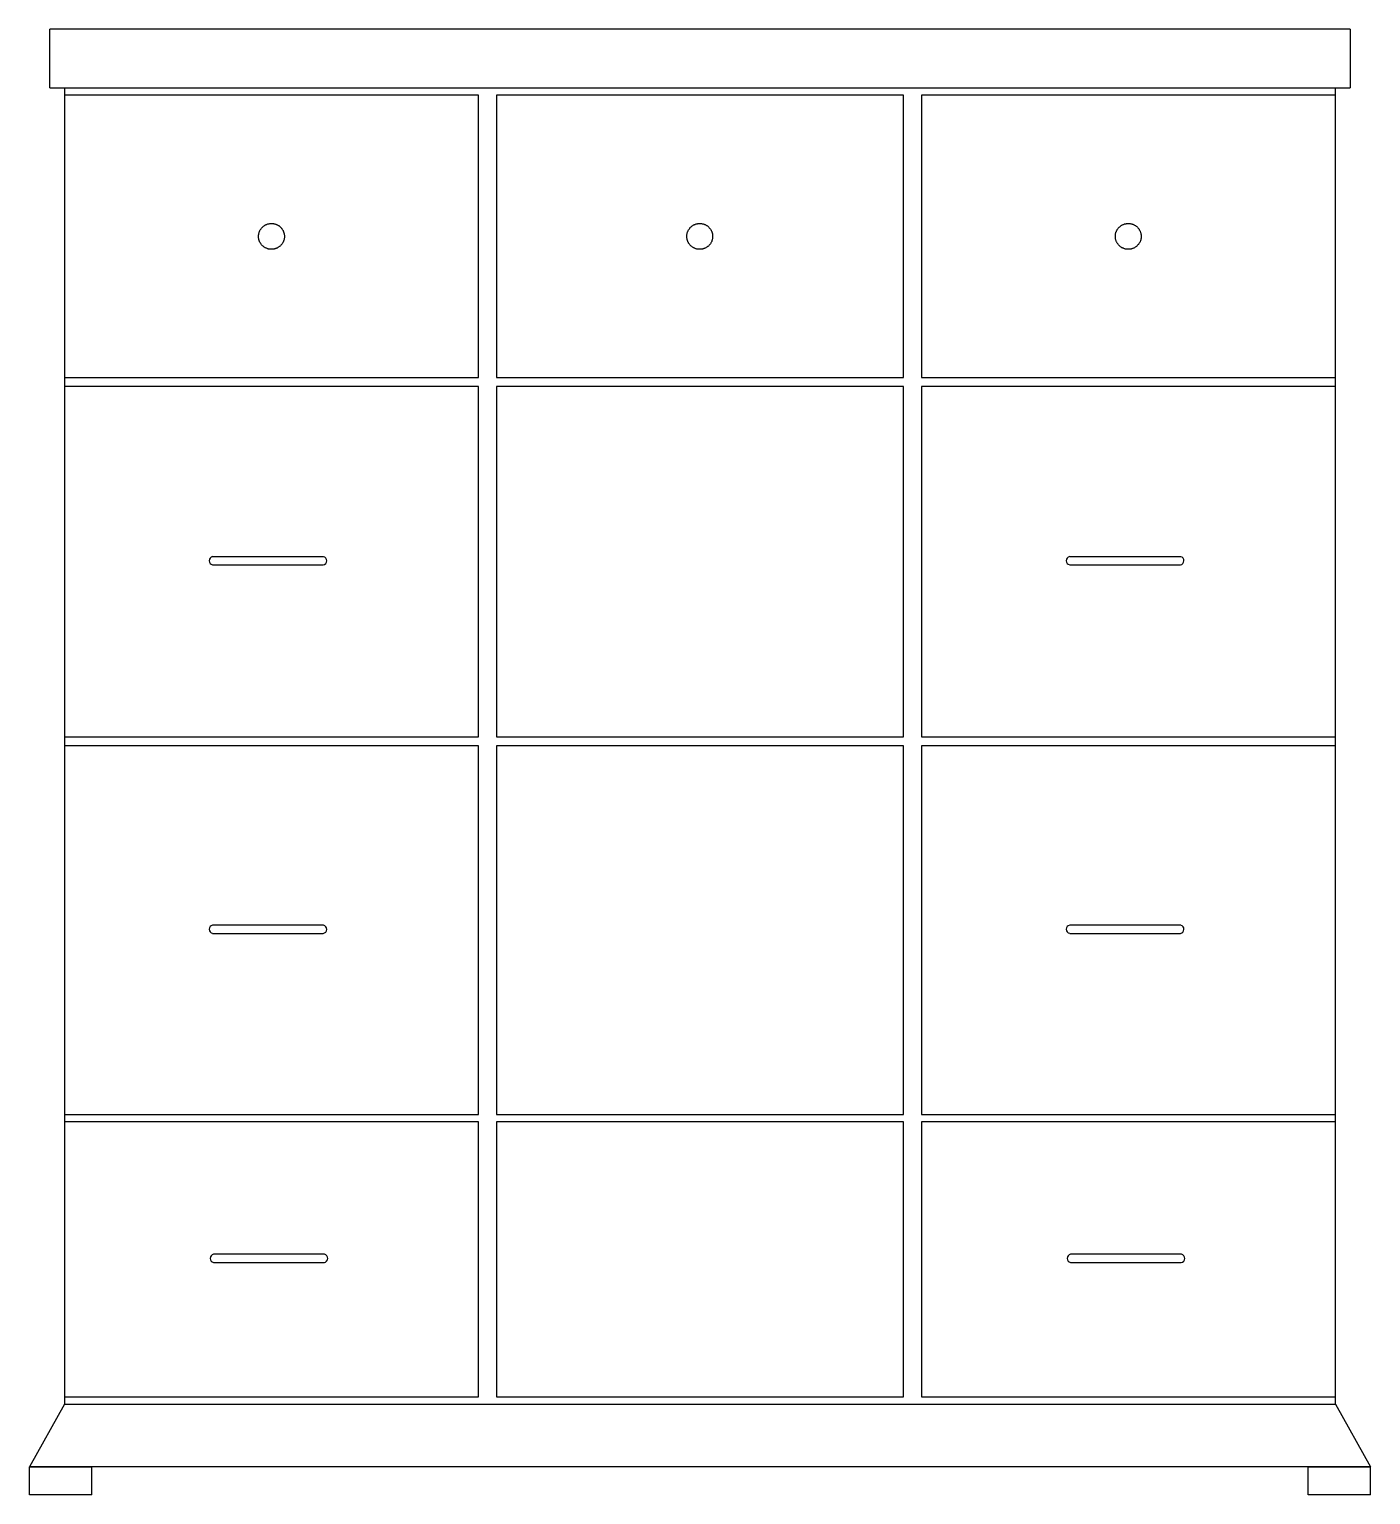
# Model space of a CAD drawing. Header units: millimetres. Extents: x -815 to 557, y -23 to 1476.
import ezdxf

# ---------------------------------------------------------------- set-up
doc = ezdxf.new("R2010")
doc.units = ezdxf.units.MM
doc.layers.add('IKE140033-T1', color=255, linetype='Continuous')
doc.layers.add('IKE140033-T2', color=253, linetype='Continuous')

msp = doc.modelspace()

# ---------------------------------------------------------------- linework, layer by layer
at = {"layer": 'IKE140033-T1'}
for p, q in [((-794.5, 1416.1), (-794.5, 1476.1)), ((535.5, 1476.1), (-794.5, 1476.1)), ((535.5, 1476.1), (535.5, 1416.1)), ((-794.5, 1416.1), (535.5, 1416.1)), ((-779.5, 1416.1), (-779.5, 1408.6)), ((520.5, 1408.6), (520.5, 1416.1)), ((-356.1, 1408.6), (-779.5, 1408.6)), ((-779.5, 1408.6), (-779.5, 1119.8)), ((-356.1, 1119.8), (-356.1, 1408.6)), ((78.7, 1408.6), (-337.6, 1408.6)), ((-337.6, 1408.6), (-337.6, 1119.8)), ((78.7, 1119.8), (78.7, 1408.6)), ((520.5, 1408.6), (97.2, 1408.6)), ((97.2, 1408.6), (97.2, 1119.8)), ((520.5, 1119.8), (520.5, 1408.6)), ((-779.5, 1119.8), (-779.5, 1110.5)), ((-779.5, 1119.8), (-356.1, 1119.8)), ((-356.1, 1110.5), (-779.5, 1110.5)), ((-779.5, 1110.5), (-779.5, 752.2)), ((-356.1, 752.2), (-356.1, 1110.5)), ((-337.6, 1119.8), (78.7, 1119.8)), ((78.7, 1110.5), (-337.6, 1110.5)), ((-337.6, 1110.5), (-337.6, 752.2)), ((78.7, 752.2), (78.7, 1110.5)), ((97.2, 1119.8), (520.5, 1119.8)), ((520.5, 1110.5), (97.2, 1110.5)), ((97.2, 1110.5), (97.2, 752.2)), ((520.5, 1110.5), (520.5, 1119.8)), ((520.5, 752.2), (520.5, 1110.5)), ((-779.5, 752.2), (-779.5, 742.9)), ((-779.5, 752.2), (-356.1, 752.2)), ((-337.6, 752.2), (78.7, 752.2)), ((97.2, 752.2), (520.5, 752.2)), ((520.5, 742.9), (520.5, 752.2)), ((-356.1, 742.9), (-779.5, 742.9)), ((-779.5, 742.9), (-779.5, 365.9)), ((-356.1, 365.9), (-356.1, 742.9)), ((78.7, 742.9), (-337.6, 742.9)), ((-337.6, 742.9), (-337.6, 365.9)), ((78.7, 365.9), (78.7, 742.9)), ((520.5, 742.9), (97.2, 742.9)), ((97.2, 742.9), (97.2, 365.9)), ((520.5, 365.9), (520.5, 742.9)), ((-779.5, 365.9), (-779.5, 358.5)), ((-779.5, 365.9), (-356.1, 365.9)), ((-337.6, 365.9), (78.7, 365.9)), ((97.2, 365.9), (520.5, 365.9)), ((520.5, 358.5), (520.5, 365.9)), ((-356.1, 358.5), (-779.5, 358.5)), ((-779.5, 358.5), (-779.5, 77)), ((-356.1, 77), (-356.1, 358.5)), ((78.7, 358.5), (-337.6, 358.5)), ((-337.6, 358.5), (-337.6, 77)), ((78.7, 77), (78.7, 358.5)), ((520.5, 358.5), (97.2, 358.5)), ((97.2, 358.5), (97.2, 77)), ((520.5, 77), (520.5, 358.5)), ((-779.5, 77), (-779.5, 69.7)), ((-779.5, 77), (-356.1, 77)), ((-337.6, 77), (78.7, 77)), ((97.2, 77), (520.5, 77)), ((520.5, 69.7), (520.5, 77)), ((-779.5, 69.7), (-815.4, 5.6)), ((-779.5, 69.7), (520.5, 69.7)), ((-779.5, 69.7), (520.5, 69.7)), ((520.5, 69.7), (556.5, 5.6)), ((-815.4, 5.6), (-751.6, 5.6)), ((-815.4, -23.1), (-815.4, 5.6)), ((556.5, 5.6), (-815.4, 5.6)), ((-751.6, -23.1), (-751.6, 5.6)), ((492.7, 5.6), (556.5, 5.6)), ((492.7, -23.1), (492.7, 5.6)), ((556.5, -23.1), (556.5, 5.6)), ((-751.6, -23.1), (-815.4, -23.1)), ((556.5, -23.1), (492.7, -23.1))]:
    msp.add_line(p, q, dxfattribs=at)
at = {"layer": 'IKE140033-T2'}
for points in [[(-581, 1264.2), (-581, 1264.7), (-581, 1265.3), (-580.9, 1265.8), (-580.8, 1266.3), (-580.8, 1266.8), (-580.6, 1267.3), (-580.5, 1267.9), (-580.3, 1268.4), (-580.2, 1268.9), (-580, 1269.3), (-579.8, 1269.8), (-579.5, 1270.3), (-579.3, 1270.8), (-579, 1271.2), (-578.7, 1271.7), (-578.4, 1272.1), (-578.1, 1272.5), (-577.7, 1272.9), (-577.4, 1273.3), (-577, 1273.7), (-576.6, 1274), (-576.2, 1274.4), (-575.8, 1274.7), (-575.4, 1275), (-574.9, 1275.3), (-574.5, 1275.6), (-574, 1275.9), (-573.5, 1276.1), (-573.1, 1276.3), (-572.6, 1276.5), (-572.1, 1276.7), (-571.6, 1276.9), (-571.1, 1277), (-570.6, 1277.1), (-570, 1277.2), (-569.5, 1277.3), (-569, 1277.4), (-568.5, 1277.4), (-567.9, 1277.4), (-567.4, 1277.4), (-566.9, 1277.4), (-566.3, 1277.3), (-565.8, 1277.3), (-565.3, 1277.2), (-564.8, 1277.1), (-564.3, 1276.9), (-563.8, 1276.8), (-563.3, 1276.6), (-562.8, 1276.4), (-562.3, 1276.2), (-561.8, 1276), (-561.3, 1275.7), (-560.9, 1275.5), (-560.4, 1275.2), (-560, 1274.9), (-559.6, 1274.6), (-559.2, 1274.2), (-558.8, 1273.9), (-558.4, 1273.5), (-558, 1273.1), (-557.7, 1272.7), (-557.3, 1272.3), (-557, 1271.9), (-556.7, 1271.5), (-556.4, 1271), (-556.2, 1270.6), (-555.9, 1270.1), (-555.7, 1269.6), (-555.5, 1269.1), (-555.3, 1268.6), (-555.1, 1268.1), (-555, 1267.6), (-554.9, 1267.1), (-554.8, 1266.6), (-554.7, 1266.1), (-554.6, 1265.5), (-554.6, 1265), (-554.6, 1264.5), (-554.6, 1264.2)], [(-143, 1264.2), (-143, 1264.7), (-142.9, 1265.3), (-142.9, 1265.8), (-142.8, 1266.3), (-142.7, 1266.8), (-142.6, 1267.3), (-142.5, 1267.9), (-142.3, 1268.4), (-142.1, 1268.9), (-141.9, 1269.3), (-141.7, 1269.8), (-141.5, 1270.3), (-141.2, 1270.8), (-140.9, 1271.2), (-140.7, 1271.7), (-140.3, 1272.1), (-140, 1272.5), (-139.7, 1272.9), (-139.3, 1273.3), (-139, 1273.7), (-138.6, 1274), (-138.2, 1274.4), (-137.8, 1274.7), (-137.3, 1275), (-136.9, 1275.3), (-136.4, 1275.6), (-136, 1275.9), (-135.5, 1276.1), (-135, 1276.3), (-134.5, 1276.5), (-134, 1276.7), (-133.5, 1276.9), (-133, 1277), (-132.5, 1277.1), (-132, 1277.2), (-131.5, 1277.3), (-130.9, 1277.4), (-130.4, 1277.4), (-129.9, 1277.4), (-129.3, 1277.4), (-128.8, 1277.4), (-128.3, 1277.3), (-127.8, 1277.3), (-127.2, 1277.2), (-126.7, 1277.1), (-126.2, 1276.9), (-125.7, 1276.8), (-125.2, 1276.6), (-124.7, 1276.4), (-124.2, 1276.2), (-123.8, 1276), (-123.3, 1275.7), (-122.8, 1275.5), (-122.4, 1275.2), (-121.9, 1274.9), (-121.5, 1274.6), (-121.1, 1274.2), (-120.7, 1273.9), (-120.3, 1273.5), (-120, 1273.1), (-119.6, 1272.7), (-119.3, 1272.3), (-119, 1271.9), (-118.7, 1271.5), (-118.4, 1271), (-118.1, 1270.6), (-117.9, 1270.1), (-117.7, 1269.6), (-117.5, 1269.1), (-117.3, 1268.6), (-117.1, 1268.1), (-117, 1267.6), (-116.8, 1267.1), (-116.7, 1266.6), (-116.6, 1266.1), (-116.6, 1265.5), (-116.5, 1265), (-116.5, 1264.5), (-116.5, 1264.2)], [(295.4, 1264.2), (295.4, 1264.7), (295.4, 1265.3), (295.5, 1265.8), (295.5, 1266.3), (295.6, 1266.8), (295.7, 1267.3), (295.9, 1267.9), (296, 1268.4), (296.2, 1268.9), (296.4, 1269.3), (296.6, 1269.8), (296.9, 1270.3), (297.1, 1270.8), (297.4, 1271.2), (297.7, 1271.7), (298, 1272.1), (298.3, 1272.5), (298.7, 1272.9), (299, 1273.3), (299.4, 1273.7), (299.8, 1274), (300.2, 1274.4), (300.6, 1274.7), (301, 1275), (301.4, 1275.3), (301.9, 1275.6), (302.4, 1275.9), (302.8, 1276.1), (303.3, 1276.3), (303.8, 1276.5), (304.3, 1276.7), (304.8, 1276.9), (305.3, 1277), (305.8, 1277.1), (306.3, 1277.2), (306.9, 1277.3), (307.4, 1277.4), (307.9, 1277.4), (308.5, 1277.4), (309, 1277.4), (309.5, 1277.4), (310, 1277.3), (310.6, 1277.3), (311.1, 1277.2), (311.6, 1277.1), (312.1, 1276.9), (312.6, 1276.8), (313.1, 1276.6), (313.6, 1276.4), (314.1, 1276.2), (314.6, 1276), (315, 1275.7), (315.5, 1275.5), (316, 1275.2), (316.4, 1274.9), (316.8, 1274.6), (317.2, 1274.2), (317.6, 1273.9), (318, 1273.5), (318.4, 1273.1), (318.7, 1272.7), (319, 1272.3), (319.4, 1271.9), (319.7, 1271.5), (319.9, 1271), (320.2, 1270.6), (320.4, 1270.1), (320.7, 1269.6), (320.9, 1269.1), (321.1, 1268.6), (321.2, 1268.1), (321.4, 1267.6), (321.5, 1267.1), (321.6, 1266.6), (321.7, 1266.1), (321.8, 1265.5), (321.8, 1265), (321.8, 1264.5), (321.8, 1264.2)], [(-554.6, 1264.2), (-554.6, 1263.7), (-554.6, 1263.1), (-554.6, 1262.6), (-554.7, 1262.1), (-554.8, 1261.6), (-554.9, 1261), (-555.1, 1260.5), (-555.2, 1260), (-555.4, 1259.5), (-555.6, 1259), (-555.8, 1258.6), (-556, 1258.1), (-556.3, 1257.6), (-556.6, 1257.2), (-556.9, 1256.7), (-557.2, 1256.3), (-557.5, 1255.9), (-557.8, 1255.5), (-558.2, 1255.1), (-558.6, 1254.7), (-559, 1254.3), (-559.4, 1254), (-559.8, 1253.7), (-560.2, 1253.4), (-560.6, 1253.1), (-561.1, 1252.8), (-561.5, 1252.5), (-562, 1252.3), (-562.5, 1252.1), (-563, 1251.9), (-563.5, 1251.7), (-564, 1251.5), (-564.5, 1251.4), (-565, 1251.3), (-565.5, 1251.2), (-566.1, 1251.1), (-566.6, 1251), (-567.1, 1251), (-567.6, 1251), (-568.2, 1251), (-568.7, 1251), (-569.2, 1251), (-569.8, 1251.1), (-570.3, 1251.2), (-570.8, 1251.3), (-571.3, 1251.4), (-571.8, 1251.6), (-572.3, 1251.8), (-572.8, 1252), (-573.3, 1252.2), (-573.8, 1252.4), (-574.2, 1252.6), (-574.7, 1252.9), (-575.1, 1253.2), (-575.6, 1253.5), (-576, 1253.8), (-576.4, 1254.2), (-576.8, 1254.5), (-577.2, 1254.9), (-577.5, 1255.3), (-577.9, 1255.7), (-578.2, 1256.1), (-578.5, 1256.5), (-578.8, 1256.9), (-579.1, 1257.4), (-579.4, 1257.8), (-579.6, 1258.3), (-579.9, 1258.8), (-580.1, 1259.3), (-580.3, 1259.8), (-580.4, 1260.3), (-580.6, 1260.8), (-580.7, 1261.3), (-580.8, 1261.8), (-580.9, 1262.3), (-580.9, 1262.9), (-581, 1263.4), (-581, 1263.9), (-581, 1264.2)], [(-116.5, 1264.2), (-116.5, 1263.7), (-116.5, 1263.1), (-116.6, 1262.6), (-116.7, 1262.1), (-116.8, 1261.6), (-116.9, 1261), (-117, 1260.5), (-117.2, 1260), (-117.4, 1259.5), (-117.5, 1259), (-117.8, 1258.6), (-118, 1258.1), (-118.3, 1257.6), (-118.5, 1257.2), (-118.8, 1256.7), (-119.1, 1256.3), (-119.4, 1255.9), (-119.8, 1255.5), (-120.1, 1255.1), (-120.5, 1254.7), (-120.9, 1254.3), (-121.3, 1254), (-121.7, 1253.7), (-122.1, 1253.4), (-122.6, 1253.1), (-123, 1252.8), (-123.5, 1252.5), (-124, 1252.3), (-124.5, 1252.1), (-124.9, 1251.9), (-125.4, 1251.7), (-125.9, 1251.5), (-126.5, 1251.4), (-127, 1251.3), (-127.5, 1251.2), (-128, 1251.1), (-128.5, 1251), (-129.1, 1251), (-129.6, 1251), (-130.1, 1251), (-130.6, 1251), (-131.2, 1251), (-131.7, 1251.1), (-132.2, 1251.2), (-132.7, 1251.3), (-133.3, 1251.4), (-133.8, 1251.6), (-134.3, 1251.8), (-134.8, 1252), (-135.2, 1252.2), (-135.7, 1252.4), (-136.2, 1252.6), (-136.6, 1252.9), (-137.1, 1253.2), (-137.5, 1253.5), (-137.9, 1253.8), (-138.4, 1254.2), (-138.7, 1254.5), (-139.1, 1254.9), (-139.5, 1255.3), (-139.8, 1255.7), (-140.2, 1256.1), (-140.5, 1256.5), (-140.8, 1256.9), (-141.1, 1257.4), (-141.3, 1257.8), (-141.6, 1258.3), (-141.8, 1258.8), (-142, 1259.3), (-142.2, 1259.8), (-142.4, 1260.3), (-142.5, 1260.8), (-142.6, 1261.3), (-142.7, 1261.8), (-142.8, 1262.3), (-142.9, 1262.9), (-142.9, 1263.4), (-143, 1263.9), (-143, 1264.2)], [(321.8, 1264.2), (321.8, 1263.7), (321.8, 1263.1), (321.7, 1262.6), (321.7, 1262.1), (321.6, 1261.6), (321.5, 1261), (321.3, 1260.5), (321.2, 1260), (321, 1259.5), (320.8, 1259), (320.6, 1258.6), (320.3, 1258.1), (320.1, 1257.6), (319.8, 1257.2), (319.5, 1256.7), (319.2, 1256.3), (318.9, 1255.9), (318.5, 1255.5), (318.2, 1255.1), (317.8, 1254.7), (317.4, 1254.3), (317, 1254), (316.6, 1253.7), (316.2, 1253.4), (315.7, 1253.1), (315.3, 1252.8), (314.8, 1252.5), (314.4, 1252.3), (313.9, 1252.1), (313.4, 1251.9), (312.9, 1251.7), (312.4, 1251.5), (311.9, 1251.4), (311.4, 1251.3), (310.8, 1251.2), (310.3, 1251.1), (309.8, 1251), (309.3, 1251), (308.7, 1251), (308.2, 1251), (307.7, 1251), (307.2, 1251), (306.6, 1251.1), (306.1, 1251.2), (305.6, 1251.3), (305.1, 1251.4), (304.6, 1251.6), (304.1, 1251.8), (303.6, 1252), (303.1, 1252.2), (302.6, 1252.4), (302.1, 1252.6), (301.7, 1252.9), (301.2, 1253.2), (300.8, 1253.5), (300.4, 1253.8), (300, 1254.2), (299.6, 1254.5), (299.2, 1254.9), (298.8, 1255.3), (298.5, 1255.7), (298.2, 1256.1), (297.8, 1256.5), (297.5, 1256.9), (297.3, 1257.4), (297, 1257.8), (296.8, 1258.3), (296.5, 1258.8), (296.3, 1259.3), (296.1, 1259.8), (296, 1260.3), (295.8, 1260.8), (295.7, 1261.3), (295.6, 1261.8), (295.5, 1262.3), (295.4, 1262.9), (295.4, 1263.4), (295.4, 1263.9), (295.4, 1264.2)], [(-514.5, 936.5), (-516, 936.5), (-517.7, 936.5), (-519.4, 936.5), (-521.2, 936.5), (-523, 936.5), (-525, 936.5), (-527, 936.5), (-529.1, 936.5), (-531.2, 936.5), (-533.5, 936.5), (-535.7, 936.5), (-538.1, 936.5), (-540.5, 936.5), (-542.9, 936.5), (-545.4, 936.5), (-547.9, 936.5), (-550.5, 936.5), (-553.1, 936.5), (-555.7, 936.5), (-558.4, 936.5), (-561, 936.5), (-563.7, 936.5), (-566.4, 936.5), (-569.1, 936.5), (-571.8, 936.5), (-574.6, 936.5), (-577.3, 936.5), (-580, 936.5), (-582.6, 936.5), (-585.3, 936.5), (-587.9, 936.5), (-590.6, 936.5), (-593.1, 936.5), (-595.7, 936.5), (-598.2, 936.5), (-600.7, 936.5), (-603.1, 936.5), (-605.5, 936.5), (-607.8, 936.5), (-610, 936.5), (-612.2, 936.5), (-614.3, 936.5), (-616.4, 936.5), (-618.4, 936.5), (-620.3, 936.5), (-622.1, 936.5), (-623.9, 936.5), (-625.6, 936.5), (-627.1, 936.5), (-628, 936.5)], [(362.2, 936.5), (360.6, 936.5), (359, 936.5), (357.3, 936.5), (355.5, 936.5), (353.6, 936.5), (351.7, 936.5), (349.7, 936.5), (347.6, 936.5), (345.4, 936.5), (343.2, 936.5), (340.9, 936.5), (338.6, 936.5), (336.2, 936.5), (333.8, 936.5), (331.3, 936.5), (328.7, 936.5), (326.2, 936.5), (323.6, 936.5), (321, 936.5), (318.3, 936.5), (315.6, 936.5), (312.9, 936.5), (310.2, 936.5), (307.5, 936.5), (304.8, 936.5), (302.1, 936.5), (299.4, 936.5), (296.7, 936.5), (294, 936.5), (291.4, 936.5), (288.7, 936.5), (286.1, 936.5), (283.5, 936.5), (281, 936.5), (278.5, 936.5), (276, 936.5), (273.6, 936.5), (271.2, 936.5), (268.9, 936.5), (266.6, 936.5), (264.5, 936.5), (262.3, 936.5), (260.3, 936.5), (258.3, 936.5), (256.4, 936.5), (254.5, 936.5), (252.8, 936.5), (251.1, 936.5), (249.5, 936.5), (248.7, 936.5)], [(-628, 928.2), (-626.4, 928.2), (-624.8, 928.2), (-623.1, 928.2), (-621.3, 928.2), (-619.5, 928.2), (-617.5, 928.2), (-615.5, 928.2), (-613.4, 928.2), (-611.3, 928.2), (-609, 928.2), (-606.7, 928.2), (-604.4, 928.2), (-602, 928.2), (-599.6, 928.2), (-597.1, 928.2), (-594.6, 928.2), (-592, 928.2), (-589.4, 928.2), (-586.8, 928.2), (-584.1, 928.2), (-581.4, 928.2), (-578.8, 928.2), (-576.1, 928.2), (-573.4, 928.2), (-570.6, 928.2), (-567.9, 928.2), (-565.2, 928.2), (-562.5, 928.2), (-559.8, 928.2), (-557.2, 928.2), (-554.5, 928.2), (-551.9, 928.2), (-549.3, 928.2), (-546.8, 928.2), (-544.3, 928.2), (-541.8, 928.2), (-539.4, 928.2), (-537, 928.2), (-534.7, 928.2), (-532.5, 928.2), (-530.3, 928.2), (-528.1, 928.2), (-526.1, 928.2), (-524.1, 928.2), (-522.2, 928.2), (-520.4, 928.2), (-518.6, 928.2), (-516.9, 928.2), (-515.4, 928.2), (-514.9, 928.2)], [(248.7, 928.2), (250.2, 928.2), (251.8, 928.2), (253.6, 928.2), (255.3, 928.2), (257.2, 928.2), (259.2, 928.2), (261.2, 928.2), (263.3, 928.2), (265.4, 928.2), (267.6, 928.2), (269.9, 928.2), (272.3, 928.2), (274.6, 928.2), (277.1, 928.2), (279.6, 928.2), (282.1, 928.2), (284.7, 928.2), (287.3, 928.2), (289.9, 928.2), (292.5, 928.2), (295.2, 928.2), (297.9, 928.2), (300.6, 928.2), (303.3, 928.2), (306, 928.2), (308.7, 928.2), (311.4, 928.2), (314.1, 928.2), (316.8, 928.2), (319.5, 928.2), (322.1, 928.2), (324.7, 928.2), (327.3, 928.2), (329.9, 928.2), (332.4, 928.2), (334.8, 928.2), (337.3, 928.2), (339.6, 928.2), (342, 928.2), (344.2, 928.2), (346.4, 928.2), (348.5, 928.2), (350.6, 928.2), (352.6, 928.2), (354.5, 928.2), (356.3, 928.2), (358.1, 928.2), (359.7, 928.2), (361.3, 928.2), (361.8, 928.2)], [(-514.5, 559.5), (-516, 559.5), (-517.7, 559.5), (-519.4, 559.5), (-521.2, 559.5), (-523, 559.5), (-525, 559.5), (-527, 559.5), (-529.1, 559.5), (-531.2, 559.5), (-533.5, 559.5), (-535.7, 559.5), (-538.1, 559.5), (-540.5, 559.5), (-542.9, 559.5), (-545.4, 559.5), (-547.9, 559.5), (-550.5, 559.5), (-553.1, 559.5), (-555.7, 559.5), (-558.4, 559.5), (-561, 559.5), (-563.7, 559.5), (-566.4, 559.5), (-569.1, 559.5), (-571.8, 559.5), (-574.6, 559.5), (-577.3, 559.5), (-580, 559.5), (-582.6, 559.5), (-585.3, 559.5), (-587.9, 559.5), (-590.6, 559.5), (-593.1, 559.5), (-595.7, 559.5), (-598.2, 559.5), (-600.7, 559.5), (-603.1, 559.5), (-605.5, 559.5), (-607.8, 559.5), (-610, 559.5), (-612.2, 559.5), (-614.3, 559.5), (-616.4, 559.5), (-618.4, 559.5), (-620.3, 559.5), (-622.1, 559.5), (-623.9, 559.5), (-625.6, 559.5), (-627.1, 559.5), (-628, 559.5)], [(362.2, 559.5), (360.6, 559.5), (359, 559.5), (357.3, 559.5), (355.5, 559.5), (353.6, 559.5), (351.7, 559.5), (349.7, 559.5), (347.6, 559.5), (345.4, 559.5), (343.2, 559.5), (340.9, 559.5), (338.6, 559.5), (336.2, 559.5), (333.8, 559.5), (331.3, 559.5), (328.7, 559.5), (326.2, 559.5), (323.6, 559.5), (321, 559.5), (318.3, 559.5), (315.6, 559.5), (312.9, 559.5), (310.2, 559.5), (307.5, 559.5), (304.8, 559.5), (302.1, 559.5), (299.4, 559.5), (296.7, 559.5), (294, 559.5), (291.4, 559.5), (288.7, 559.5), (286.1, 559.5), (283.5, 559.5), (281, 559.5), (278.5, 559.5), (276, 559.5), (273.6, 559.5), (271.2, 559.5), (268.9, 559.5), (266.6, 559.5), (264.5, 559.5), (262.3, 559.5), (260.3, 559.5), (258.3, 559.5), (256.4, 559.5), (254.5, 559.5), (252.8, 559.5), (251.1, 559.5), (249.5, 559.5), (248.7, 559.5)], [(-628, 551.2), (-626.4, 551.2), (-624.8, 551.2), (-623.1, 551.2), (-621.3, 551.2), (-619.5, 551.2), (-617.5, 551.2), (-615.5, 551.2), (-613.4, 551.2), (-611.3, 551.2), (-609, 551.2), (-606.7, 551.2), (-604.4, 551.2), (-602, 551.2), (-599.6, 551.2), (-597.1, 551.2), (-594.6, 551.2), (-592, 551.2), (-589.4, 551.2), (-586.8, 551.2), (-584.1, 551.2), (-581.4, 551.2), (-578.8, 551.2), (-576.1, 551.2), (-573.4, 551.2), (-570.6, 551.2), (-567.9, 551.2), (-565.2, 551.2), (-562.5, 551.2), (-559.8, 551.2), (-557.2, 551.2), (-554.5, 551.2), (-551.9, 551.2), (-549.3, 551.2), (-546.8, 551.2), (-544.3, 551.2), (-541.8, 551.2), (-539.4, 551.2), (-537, 551.2), (-534.7, 551.2), (-532.5, 551.2), (-530.3, 551.2), (-528.1, 551.2), (-526.1, 551.2), (-524.1, 551.2), (-522.2, 551.2), (-520.4, 551.2), (-518.6, 551.2), (-516.9, 551.2), (-515.4, 551.2), (-514.9, 551.2)], [(248.7, 551.2), (250.2, 551.2), (251.8, 551.2), (253.6, 551.2), (255.3, 551.2), (257.2, 551.2), (259.2, 551.2), (261.2, 551.2), (263.3, 551.2), (265.4, 551.2), (267.6, 551.2), (269.9, 551.2), (272.3, 551.2), (274.6, 551.2), (277.1, 551.2), (279.6, 551.2), (282.1, 551.2), (284.7, 551.2), (287.3, 551.2), (289.9, 551.2), (292.5, 551.2), (295.2, 551.2), (297.9, 551.2), (300.6, 551.2), (303.3, 551.2), (306, 551.2), (308.7, 551.2), (311.4, 551.2), (314.1, 551.2), (316.8, 551.2), (319.5, 551.2), (322.1, 551.2), (324.7, 551.2), (327.3, 551.2), (329.9, 551.2), (332.4, 551.2), (334.8, 551.2), (337.3, 551.2), (339.6, 551.2), (342, 551.2), (344.2, 551.2), (346.4, 551.2), (348.5, 551.2), (350.6, 551.2), (352.6, 551.2), (354.5, 551.2), (356.3, 551.2), (358.1, 551.2), (359.7, 551.2), (361.3, 551.2), (361.8, 551.2)], [(-513.6, 222.9), (-515.2, 222.9), (-516.8, 222.9), (-518.5, 222.9), (-520.3, 222.9), (-522.1, 222.9), (-524.1, 222.9), (-526.1, 222.9), (-528.2, 222.9), (-530.3, 222.9), (-532.6, 222.9), (-534.8, 222.9), (-537.2, 222.9), (-539.6, 222.9), (-542, 222.9), (-544.5, 222.9), (-547, 222.9), (-549.6, 222.9), (-552.2, 222.9), (-554.8, 222.9), (-557.5, 222.9), (-560.1, 222.9), (-562.8, 222.9), (-565.5, 222.9), (-568.2, 222.9), (-571, 222.9), (-573.7, 222.9), (-576.4, 222.9), (-579.1, 222.9), (-581.7, 222.9), (-584.4, 222.9), (-587.1, 222.9), (-589.7, 222.9), (-592.3, 222.9), (-594.8, 222.9), (-597.3, 222.9), (-599.8, 222.9), (-602.2, 222.9), (-604.6, 222.9), (-606.9, 222.9), (-609.1, 222.9), (-611.3, 222.9), (-613.5, 222.9), (-615.5, 222.9), (-617.5, 222.9), (-619.4, 222.9), (-621.2, 222.9), (-623, 222.9), (-624.7, 222.9), (-626.2, 222.9), (-627.1, 222.9)], [(-627.1, 214.5), (-625.5, 214.5), (-623.9, 214.5), (-622.2, 214.5), (-620.4, 214.5), (-618.6, 214.5), (-616.6, 214.5), (-614.6, 214.5), (-612.5, 214.5), (-610.4, 214.5), (-608.1, 214.5), (-605.9, 214.5), (-603.5, 214.5), (-601.1, 214.5), (-598.7, 214.5), (-596.2, 214.5), (-593.7, 214.5), (-591.1, 214.5), (-588.5, 214.5), (-585.9, 214.5), (-583.2, 214.5), (-580.6, 214.5), (-577.9, 214.5), (-575.2, 214.5), (-572.5, 214.5), (-569.7, 214.5), (-567, 214.5), (-564.3, 214.5), (-561.6, 214.5), (-559, 214.5), (-556.3, 214.5), (-553.6, 214.5), (-551, 214.5), (-548.5, 214.5), (-545.9, 214.5), (-543.4, 214.5), (-540.9, 214.5), (-538.5, 214.5), (-536.1, 214.5), (-533.8, 214.5), (-531.6, 214.5), (-529.4, 214.5), (-527.2, 214.5), (-525.2, 214.5), (-523.2, 214.5), (-521.3, 214.5), (-519.5, 214.5), (-517.7, 214.5), (-516, 214.5), (-514.5, 214.5), (-513.6, 214.5)], [(363, 222.9), (361.5, 222.9), (359.9, 222.9), (358.2, 222.9), (356.4, 222.9), (354.5, 222.9), (352.6, 222.9), (350.6, 222.9), (348.5, 222.9), (346.3, 222.9), (344.1, 222.9), (341.8, 222.9), (339.5, 222.9), (337.1, 222.9), (334.7, 222.9), (332.2, 222.9), (329.6, 222.9), (327.1, 222.9), (324.5, 222.9), (321.8, 222.9), (319.2, 222.9), (316.5, 222.9), (313.8, 222.9), (311.1, 222.9), (308.4, 222.9), (305.7, 222.9), (303, 222.9), (300.3, 222.9), (297.6, 222.9), (294.9, 222.9), (292.3, 222.9), (289.6, 222.9), (287, 222.9), (284.4, 222.9), (281.9, 222.9), (279.4, 222.9), (276.9, 222.9), (274.5, 222.9), (272.1, 222.9), (269.8, 222.9), (267.5, 222.9), (265.3, 222.9), (263.2, 222.9), (261.2, 222.9), (259.2, 222.9), (257.3, 222.9), (255.4, 222.9), (253.7, 222.9), (252, 222.9), (250.4, 222.9), (249.6, 222.9)], [(249.6, 214.5), (251.1, 214.5), (252.7, 214.5), (254.4, 214.5), (256.2, 214.5), (258.1, 214.5), (260, 214.5), (262.1, 214.5), (264.2, 214.5), (266.3, 214.5), (268.5, 214.5), (270.8, 214.5), (273.1, 214.5), (275.5, 214.5), (278, 214.5), (280.5, 214.5), (283, 214.5), (285.6, 214.5), (288.2, 214.5), (290.8, 214.5), (293.4, 214.5), (296.1, 214.5), (298.8, 214.5), (301.5, 214.5), (304.2, 214.5), (306.9, 214.5), (309.6, 214.5), (312.3, 214.5), (315, 214.5), (317.7, 214.5), (320.4, 214.5), (323, 214.5), (325.6, 214.5), (328.2, 214.5), (330.8, 214.5), (333.3, 214.5), (335.7, 214.5), (338.2, 214.5), (340.5, 214.5), (342.8, 214.5), (345.1, 214.5), (347.3, 214.5), (349.4, 214.5), (351.5, 214.5), (353.5, 214.5), (355.4, 214.5), (357.2, 214.5), (359, 214.5), (360.6, 214.5), (362.2, 214.5), (362.7, 214.5)]]:
    msp.add_lwpolyline(points, dxfattribs=at)
for centre, start, end in [((-627.2, 932.4), 100.1655, 259.8345), ((-515.4, 932.4), 277.5106, 77.7371), ((249.4, 932.4), 100.1655, 259.8345), ((361.3, 932.4), 277.487, 77.9848), ((-627.2, 555.4), 100.1655, 259.8345), ((-515.4, 555.4), 277.5106, 77.7371), ((249.4, 555.4), 100.1655, 259.8345), ((361.3, 555.4), 277.487, 77.9848), ((-626.3, 218.7), 100.1655, 259.8345), ((-514.5, 218.7), 278.0681, 77.7371), ((250.3, 218.7), 100.1655, 259.8345), ((362.2, 218.7), 277.487, 77.9848)]:
    msp.add_arc(centre, 4.23, start, end, dxfattribs=at)

doc.saveas('drawing.dxf')
